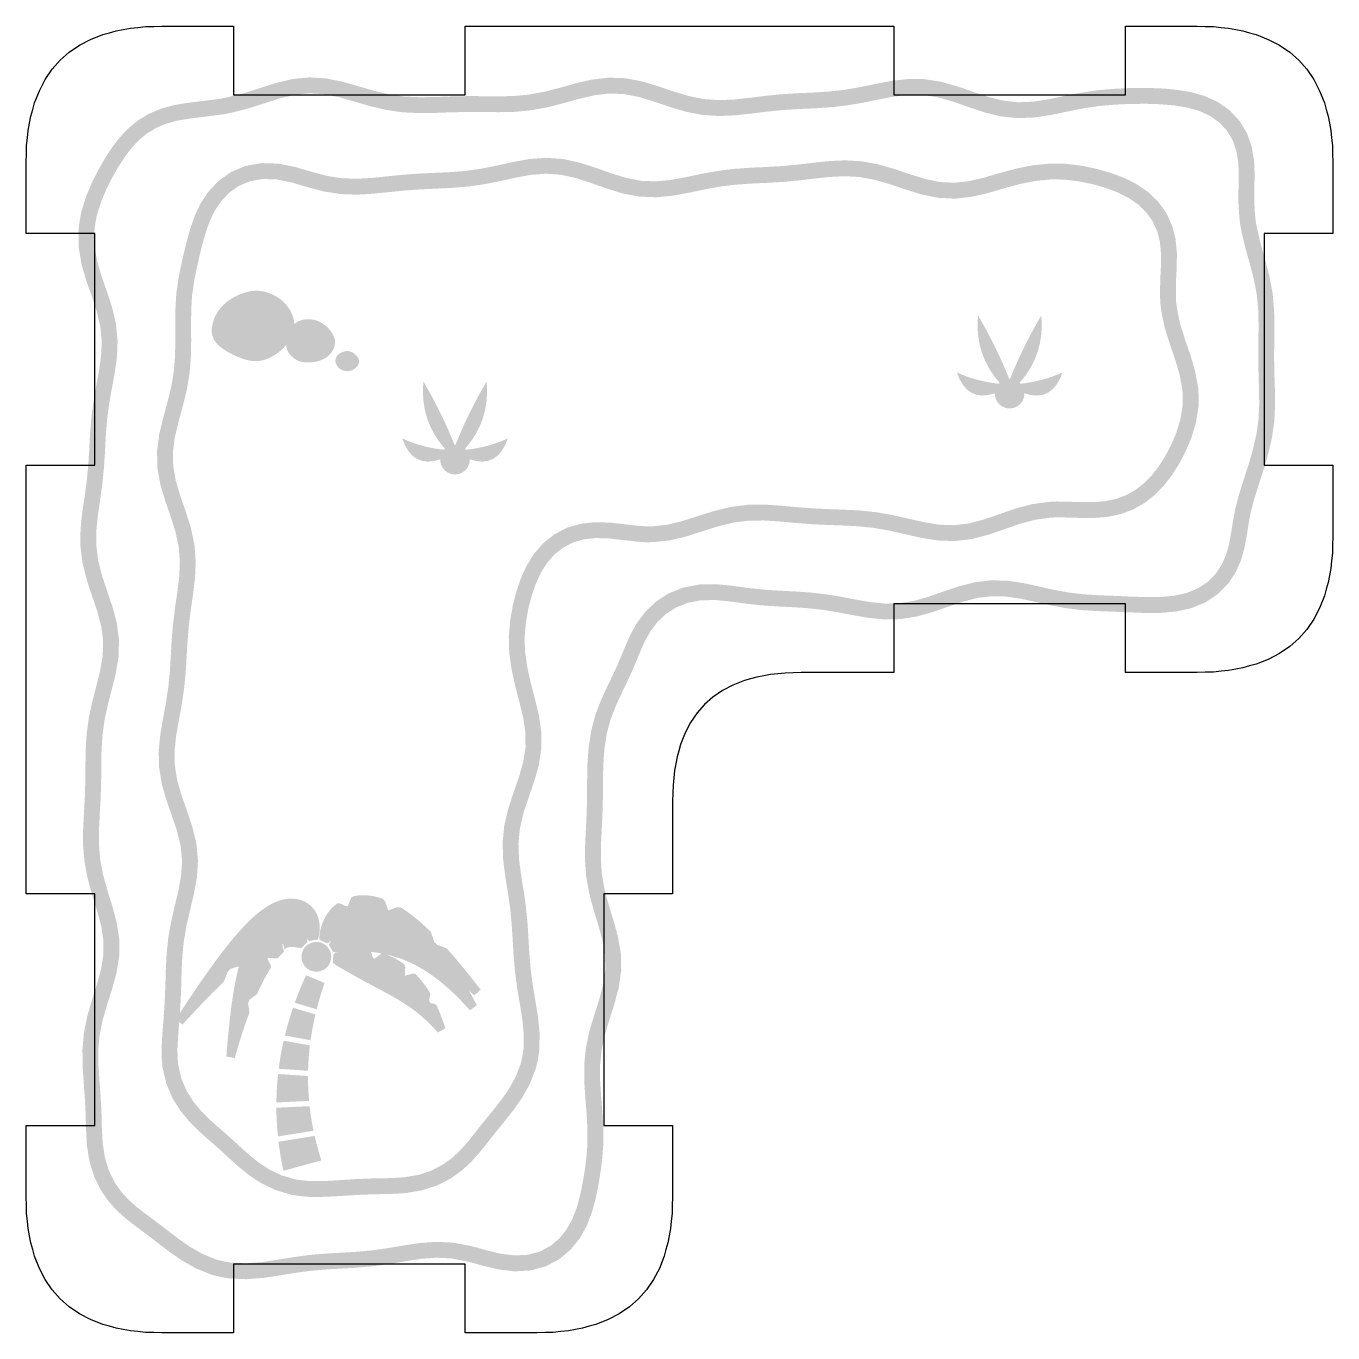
# Model space of a CAD drawing. Header units: millimetres. Extents: x 6 to 591, y 62 to 394.
# Drawn here: x 478.33 to 527.81, y 344.66 to 394.14 of the extents above; entities that cross this region are included whole.
import ezdxf

# ---------------------------------------------------------------- set-up
doc = ezdxf.new("R2010")
doc.units = ezdxf.units.MM
doc.layers.add('CUT', color=1, linetype='Continuous')
doc.layers.add('RASTER', color=7, linetype='Continuous')

msp = doc.modelspace()

# ---------------------------------------------------------------- hatches: boundary and pattern name
at = {"layer": 'RASTER'}
h = msp.add_hatch(color=7, dxfattribs=at)
h.paths.add_polyline_path([(480.315, 386.422), (480.359, 386.762), (480.421, 387.107), (480.611, 387.712), (480.844, 388.256), (481.091, 388.74), (481.344, 389.176), (481.607, 389.575), (481.891, 389.942), (482.209, 390.276), (482.569, 390.57), (482.974, 390.816), (483.419, 391.006), (483.896, 391.139), (484.394, 391.226), (484.907, 391.29), (485.449, 391.358), (485.725, 391.397), (486.005, 391.455), (486.583, 391.599), (487.171, 391.787), (487.778, 391.981), (488.405, 392.133), (489.046, 392.198), (489.687, 392.159), (490.315, 392.032), (490.924, 391.859), (491.514, 391.687), (492.089, 391.552), (492.659, 391.472), (493.232, 391.445), (493.816, 391.454), (494.412, 391.475), (495.014, 391.488), (495.615, 391.486), (496.208, 391.48), (496.789, 391.492), (497.362, 391.545), (497.935, 391.65), (498.518, 391.798), (499.117, 391.966), (499.736, 392.111), (500.372, 392.188), (501.015, 392.166), (501.649, 392.046), (502.266, 391.86), (502.862, 391.658), (503.44, 391.486), (504.004, 391.375), (504.565, 391.335), (505.134, 391.359), (505.719, 391.423), (506.316, 391.497), (506.922, 391.558), (507.526, 391.597), (508.123, 391.624), (508.71, 391.661), (509.291, 391.724), (509.874, 391.822), (510.467, 391.944), (511.076, 392.062), (511.702, 392.136), (512.339, 392.131), (512.976, 392.031), (513.598, 391.855), (514.201, 391.645), (514.784, 391.45), (515.349, 391.313), (515.903, 391.255), (516.461, 391.279), (517.033, 391.367), (517.623, 391.49), (518.228, 391.611), (518.84, 391.704), (519.451, 391.76), (520.061, 391.791), (520.371, 391.794), (520.686, 391.8), (521.281, 391.781), (521.853, 391.734), (522.409, 391.646), (522.946, 391.496), (523.451, 391.266), (523.902, 390.949), (524.276, 390.548), (524.557, 390.08), (524.736, 389.569), (524.825, 389.042), (524.846, 388.52), (524.834, 388.011), (524.829, 387.513), (524.86, 386.993), (524.89, 386.733), (524.942, 386.458), (525.079, 385.875), (525.247, 385.278), (525.407, 384.665), (525.522, 384.042), (525.582, 383.417), (525.595, 382.801), (525.587, 382.197), (525.582, 381.601), (525.592, 381.007), (525.611, 380.407), (525.619, 379.795), (525.588, 379.171), (525.499, 378.544), (525.353, 377.924), (525.175, 377.313), (525.076, 377.014), (524.987, 376.732), (524.823, 376.21), (524.702, 375.746), (524.618, 375.306), (524.548, 374.862), (524.464, 374.403), (524.334, 373.93), (524.13, 373.461), (523.836, 373.018), (523.451, 372.631), (522.984, 372.322), (522.454, 372.104), (521.885, 371.976), (521.292, 371.922), (520.685, 371.918), (520.366, 371.933), (520.06, 371.943), (519.48, 371.968), (518.9, 371.99), (518.311, 372.028), (517.716, 372.1), (517.125, 372.209), (516.543, 372.339), (515.977, 372.461), (515.428, 372.542), (514.892, 372.555), (514.356, 372.489), (513.808, 372.349), (513.243, 372.158), (512.659, 371.955), (512.057, 371.786), (511.442, 371.687), (510.827, 371.674), (510.221, 371.735), (509.631, 371.837), (509.056, 371.947), (508.49, 372.038), (507.927, 372.1), (507.359, 372.138), (506.782, 372.167), (506.197, 372.207), (505.61, 372.269), (505.03, 372.348), (504.727, 372.381), (504.427, 372.409), (503.875, 372.398), (503.371, 372.301), (502.923, 372.119), (502.536, 371.864), (502.216, 371.553), (501.96, 371.208), (501.757, 370.845), (501.59, 370.475), (501.436, 370.1), (501.273, 369.715), (501.089, 369.314), (500.882, 368.886), (500.666, 368.42), (500.466, 367.903), (500.387, 367.625), (500.316, 367.341), (500.227, 366.766), (500.184, 366.186), (500.173, 365.597), (500.17, 364.996), (500.157, 364.39), (500.129, 363.785), (500.099, 363.19), (500.091, 362.608), (500.13, 362.036), (500.229, 361.464), (500.383, 360.883), (500.567, 360.284), (500.738, 359.666), (500.849, 359.029), (500.862, 358.382), (500.771, 357.74), (500.606, 357.116), (500.412, 356.512), (500.238, 355.926), (500.117, 355.354), (500.062, 354.786), (500.063, 354.21), (500.102, 353.622), (500.149, 353.021), (500.185, 352.411), (500.186, 352.103), (500.185, 351.795), (500.139, 351.218), (500.069, 350.684), (499.984, 350.179), (499.88, 349.689), (499.745, 349.202), (499.558, 348.72), (499.3, 348.253), (498.957, 347.822), (498.524, 347.455), (498.01, 347.182), (497.434, 347.026), (496.824, 346.992), (496.205, 347.067), (495.592, 347.212), (495.287, 347.301), (495.002, 347.372), (494.433, 347.481), (493.873, 347.509), (493.303, 347.467), (492.717, 347.379), (492.115, 347.277), (491.504, 347.191), (490.892, 347.134), (490.287, 347.098), (489.691, 347.064), (489.102, 347.012), (488.514, 346.933), (487.916, 346.835), (487.303, 346.743), (486.674, 346.694), (486.032, 346.722), (485.694, 346.782), (485.35, 346.865), (484.752, 347.108), (484.23, 347.405), (483.786, 347.711), (483.408, 347.998), (483.075, 348.256), (482.763, 348.491), (482.45, 348.723), (482.124, 348.977), (481.788, 349.275), (481.457, 349.637), (481.156, 350.071), (480.908, 350.577), (480.733, 351.142), (480.635, 351.749), (480.616, 352.075), (480.6, 352.387), (480.584, 352.985), (480.553, 353.574), (480.509, 354.169), (480.47, 354.775), (480.465, 355.394), (480.52, 356.022), (480.645, 356.647), (480.822, 357.259), (481.012, 357.854), (481.169, 358.428), (481.257, 358.985), (481.257, 359.534), (481.169, 360.092), (481.014, 360.667), (480.829, 361.263), (480.659, 361.876), (480.541, 362.5), (480.488, 363.125), (480.491, 363.742), (480.522, 364.346), (480.554, 364.939), (480.572, 365.529), (480.577, 366.123), (480.586, 366.727), (480.623, 367.342), (480.707, 367.96), (480.839, 368.575), (480.996, 369.176), (481.14, 369.759), (481.233, 370.323), (481.247, 370.875), (481.173, 371.429), (481.021, 371.997), (480.821, 372.585), (480.62, 373.194), (480.465, 373.819), (480.387, 374.453), (480.391, 375.083), (480.455, 375.7), (480.543, 376.302), (480.623, 376.891), (480.682, 377.477), (480.719, 378.066), (480.75, 378.665), (480.797, 379.273), (480.875, 379.883), (480.98, 380.488), (481.09, 381.08), (481.171, 381.655), (481.194, 382.216), (481.139, 382.772), (481.006, 383.336), (480.815, 383.918), (480.604, 384.519), (480.425, 385.141), (480.322, 385.778)])
h.paths.add_polyline_path([(480.916, 386.387), (480.921, 385.829), (481.012, 385.273), (481.176, 384.702), (481.383, 384.11), (481.584, 383.499), (481.732, 382.87), (481.795, 382.233), (481.77, 381.601), (481.682, 380.983), (481.57, 380.382), (481.468, 379.794), (481.394, 379.212), (481.349, 378.626), (481.318, 378.032), (481.28, 377.428), (481.219, 376.821), (481.137, 376.218), (481.051, 375.626), (480.991, 375.05), (480.987, 374.487), (481.056, 373.928), (481.197, 373.361), (481.39, 372.776), (481.596, 372.171), (481.763, 371.546), (481.848, 370.907), (481.831, 370.267), (481.728, 369.638), (481.577, 369.028), (481.423, 368.436), (481.299, 367.857), (481.221, 367.283), (481.186, 366.704), (481.177, 366.116), (481.172, 365.517), (481.153, 364.914), (481.121, 364.314), (481.091, 363.725), (481.089, 363.149), (481.136, 362.581), (481.244, 362.012), (481.405, 361.432), (481.59, 360.834), (481.757, 360.217), (481.857, 359.581), (481.857, 358.938), (481.756, 358.302), (481.587, 357.683), (481.396, 357.085), (481.228, 356.504), (481.115, 355.936), (481.065, 355.371), (481.07, 354.797), (481.108, 354.21), (481.152, 353.612), (481.184, 353.008), (481.199, 352.41), (481.215, 352.109), (481.232, 351.815), (481.319, 351.279), (481.468, 350.799), (481.674, 350.376), (481.927, 350.012), (482.21, 349.703), (482.508, 349.438), (482.813, 349.201), (483.122, 348.972), (483.439, 348.733), (483.773, 348.475), (484.138, 348.197), (484.549, 347.913), (485.014, 347.649), (485.535, 347.438), (485.817, 347.369), (486.098, 347.319), (486.664, 347.295), (487.235, 347.339), (487.823, 347.427), (488.425, 347.526), (489.036, 347.609), (489.647, 347.663), (490.252, 347.697), (490.846, 347.732), (491.434, 347.787), (492.023, 347.87), (492.622, 347.972), (493.236, 348.064), (493.866, 348.11), (494.505, 348.078), (495.131, 347.959), (495.445, 347.88), (495.745, 347.792), (496.31, 347.658), (496.843, 347.594), (497.338, 347.621), (497.788, 347.744), (498.186, 347.955), (498.524, 348.241), (498.799, 348.587), (499.013, 348.975), (499.174, 349.392), (499.297, 349.831), (499.394, 350.291), (499.476, 350.773), (499.543, 351.281), (499.585, 351.82), (499.586, 352.103), (499.585, 352.393), (499.551, 352.979), (499.503, 353.578), (499.464, 354.19), (499.461, 354.814), (499.524, 355.446), (499.656, 356.074), (499.839, 356.688), (500.03, 357.284), (500.182, 357.86), (500.261, 358.418), (500.25, 358.971), (500.152, 359.534), (499.991, 360.116), (499.806, 360.717), (499.642, 361.336), (499.534, 361.964), (499.491, 362.592), (499.499, 363.21), (499.53, 363.815), (499.558, 364.41), (499.57, 365.004), (499.573, 365.603), (499.584, 366.214), (499.63, 366.834), (499.727, 367.46), (499.807, 367.779), (499.896, 368.094), (500.113, 368.655), (500.339, 369.143), (500.546, 369.57), (500.724, 369.957), (500.882, 370.33), (501.038, 370.713), (501.221, 371.116), (501.455, 371.535), (501.763, 371.95), (502.159, 372.333), (502.642, 372.653), (503.2, 372.879), (503.812, 372.997), (504.449, 373.01), (504.787, 372.978), (505.103, 372.944), (505.682, 372.864), (506.249, 372.805), (506.818, 372.766), (507.395, 372.737), (507.98, 372.698), (508.571, 372.632), (509.16, 372.538), (509.738, 372.427), (510.302, 372.33), (510.85, 372.275), (511.388, 372.286), (511.928, 372.373), (512.479, 372.528), (513.049, 372.726), (513.638, 372.925), (514.244, 373.08), (514.862, 373.156), (515.479, 373.141), (516.084, 373.052), (516.672, 372.925), (517.245, 372.797), (517.807, 372.693), (518.366, 372.626), (518.931, 372.589), (519.505, 372.568), (520.082, 372.542), (520.39, 372.532), (520.697, 372.518), (521.263, 372.522), (521.792, 372.57), (522.273, 372.678), (522.701, 372.855), (523.068, 373.097), (523.369, 373.399), (523.6, 373.748), (523.766, 374.131), (523.879, 374.537), (523.957, 374.963), (524.027, 375.409), (524.117, 375.879), (524.246, 376.376), (524.415, 376.912), (524.505, 377.198), (524.602, 377.491), (524.773, 378.076), (524.909, 378.656), (524.99, 379.229), (525.019, 379.805), (525.011, 380.393), (524.992, 380.993), (524.982, 381.599), (524.987, 382.203), (524.995, 382.799), (524.982, 383.383), (524.928, 383.958), (524.82, 384.535), (524.668, 385.122), (524.498, 385.725), (524.355, 386.333), (524.297, 386.643), (524.263, 386.941), (524.229, 387.498), (524.235, 388.021), (524.245, 388.514), (524.227, 388.981), (524.153, 389.419), (524.011, 389.823), (523.794, 390.185), (523.506, 390.494), (523.151, 390.743), (522.74, 390.93), (522.281, 391.059), (521.782, 391.138), (521.247, 391.182), (520.682, 391.2), (520.38, 391.194), (520.08, 391.191), (519.494, 391.161), (518.912, 391.108), (518.332, 391.02), (517.743, 390.902), (517.14, 390.776), (516.52, 390.68), (515.885, 390.654), (515.246, 390.72), (514.618, 390.873), (514.007, 391.077), (513.418, 391.283), (512.847, 391.444), (512.29, 391.531), (511.735, 391.536), (511.168, 391.468), (510.584, 391.355), (509.984, 391.232), (509.374, 391.13), (508.761, 391.063), (508.156, 391.025), (507.559, 390.998), (506.971, 390.96), (506.383, 390.901), (505.788, 390.827), (505.179, 390.76), (504.556, 390.734), (503.924, 390.779), (503.295, 390.902), (502.68, 391.086), (502.083, 391.289), (501.507, 391.462), (500.948, 391.568), (500.398, 391.586), (499.841, 391.519), (499.267, 391.385), (498.673, 391.219), (498.063, 391.063), (497.443, 390.95), (496.823, 390.893), (496.211, 390.88), (495.611, 390.886), (495.019, 390.888), (494.429, 390.875), (493.831, 390.854), (493.222, 390.845), (492.603, 390.874), (491.979, 390.962), (491.361, 391.107), (490.758, 391.283), (490.174, 391.448), (489.609, 391.562), (489.058, 391.596), (488.506, 391.54), (487.94, 391.403), (487.354, 391.216), (486.748, 391.022), (486.138, 390.869), (485.827, 390.806), (485.529, 390.764), (484.982, 390.694), (484.482, 390.633), (484.029, 390.553), (483.618, 390.438), (483.249, 390.281), (482.917, 390.08), (482.618, 389.835), (482.347, 389.55), (482.095, 389.225), (481.854, 388.86), (481.618, 388.453), (481.387, 388.002), (481.175, 387.504), (481.005, 386.963), (480.952, 386.671), (480.916, 386.387)])
h = msp.add_hatch(color=7, dxfattribs=at)
h.paths.add_polyline_path([(483.982, 383.407), (484, 383.715), (484.02, 384.019), (484.102, 384.587), (484.204, 385.103), (484.313, 385.582), (484.427, 386.041), (484.555, 386.496), (484.717, 386.956), (484.935, 387.419), (485.229, 387.867), (485.613, 388.276), (486.087, 388.613), (486.64, 388.846), (487.25, 388.953), (487.888, 388.931), (488.525, 388.804), (488.85, 388.708), (489.151, 388.621), (489.727, 388.466), (490.29, 388.378), (490.853, 388.358), (491.428, 388.391), (492.017, 388.452), (492.618, 388.513), (493.222, 388.557), (493.821, 388.584), (494.412, 388.611), (494.993, 388.659), (495.572, 388.742), (496.156, 388.859), (496.755, 388.991), (497.371, 389.103), (498.004, 389.152), (498.643, 389.11), (499.275, 388.974), (499.889, 388.776), (500.483, 388.565), (501.056, 388.388), (501.614, 388.282), (502.168, 388.259), (502.73, 388.313), (503.309, 388.419), (503.905, 388.545), (504.513, 388.656), (505.125, 388.732), (505.732, 388.776), (506.33, 388.804), (506.919, 388.838), (507.506, 388.891), (508.099, 388.96), (508.705, 389.026), (509.325, 389.057), (509.955, 389.022), (510.584, 388.908), (511.201, 388.731), (511.8, 388.528), (512.378, 388.349), (512.937, 388.235), (513.486, 388.208), (514.039, 388.27), (514.61, 388.404), (515.2, 388.576), (515.809, 388.742), (516.428, 388.866), (517.055, 388.932), (517.383, 388.934), (517.717, 388.924), (518.324, 388.848), (518.89, 388.728), (519.42, 388.575), (519.918, 388.385), (520.385, 388.148), (520.814, 387.852), (521.191, 387.492), (521.497, 387.067), (521.718, 386.589), (521.85, 386.077), (521.902, 385.549), (521.896, 385.022), (521.87, 384.502), (521.863, 383.97), (521.872, 383.711), (521.905, 383.444), (522.022, 382.875), (522.203, 382.293), (522.41, 381.691), (522.592, 381.069), (522.709, 380.431), (522.726, 380.091), (522.721, 379.739), (522.62, 379.112), (522.444, 378.536), (522.225, 378.018), (521.977, 377.55), (521.704, 377.124), (521.402, 376.735), (521.061, 376.386), (520.674, 376.082), (520.24, 375.836), (519.762, 375.658), (519.252, 375.553), (518.723, 375.514), (518.186, 375.52), (517.635, 375.536), (517.364, 375.541), (517.094, 375.526), (516.529, 375.448), (515.957, 375.294), (515.367, 375.089), (514.756, 374.879), (514.125, 374.716), (513.481, 374.641), (512.84, 374.665), (512.212, 374.766), (511.603, 374.905), (511.01, 375.038), (510.428, 375.14), (509.846, 375.201), (509.256, 375.232), (508.657, 375.252), (508.05, 375.282), (507.444, 375.33), (506.846, 375.385), (506.262, 375.422), (505.69, 375.414), (505.123, 375.343), (504.549, 375.206), (503.96, 375.02), (503.351, 374.824), (502.721, 374.67), (502.093, 374.602), (501.772, 374.598), (501.472, 374.622), (500.913, 374.682), (500.391, 374.74), (499.903, 374.756), (499.449, 374.708), (499.033, 374.586), (498.659, 374.392), (498.331, 374.129), (498.051, 373.808), (497.818, 373.435), (497.627, 373.02), (497.471, 372.567), (497.346, 372.08), (497.254, 371.56), (497.207, 371.009), (497.212, 370.718), (497.226, 370.43), (497.309, 369.854), (497.438, 369.271), (497.595, 368.673), (497.743, 368.057), (497.837, 367.422), (497.839, 366.777), (497.737, 366.135), (497.557, 365.509), (497.347, 364.904), (497.156, 364.32), (497.026, 363.752), (496.972, 363.191), (496.992, 362.624), (497.066, 362.043), (497.162, 361.445), (497.249, 360.836), (497.311, 360.225), (497.35, 359.618), (497.385, 359.021), (497.435, 358.432), (497.512, 357.844), (497.611, 357.249), (497.711, 356.639), (497.773, 356.013), (497.763, 355.371), (497.711, 355.031), (497.635, 354.684), (497.401, 354.08), (497.102, 353.551), (496.787, 353.103), (496.488, 352.724), (496.217, 352.393), (495.972, 352.088), (495.734, 351.784), (495.479, 351.467), (495.183, 351.137), (494.826, 350.807), (494.397, 350.501), (493.896, 350.246), (493.331, 350.062), (492.722, 349.958), (492.394, 349.937), (492.081, 349.921), (491.478, 349.91), (490.885, 349.886), (490.287, 349.849), (489.679, 349.814), (489.054, 349.81), (488.723, 349.84), (488.381, 349.889), (487.77, 350.071), (487.226, 350.335), (486.762, 350.642), (486.373, 350.956), (486.043, 351.253), (485.751, 351.523), (485.47, 351.775), (485.178, 352.029), (484.862, 352.312), (484.525, 352.646), (484.187, 353.052), (483.879, 353.538), (483.638, 354.103), (483.495, 354.726), (483.468, 355.072), (483.459, 355.4), (483.492, 356.016), (483.54, 356.614), (483.58, 357.203), (483.603, 357.793), (483.619, 358.39), (483.649, 358.997), (483.712, 359.612), (483.82, 360.226), (483.96, 360.83), (484.101, 361.419), (484.203, 361.989), (484.236, 362.543), (484.183, 363.095), (484.047, 363.657), (483.852, 364.239), (483.641, 364.841), (483.464, 365.463), (483.363, 366.097), (483.352, 366.732), (483.418, 367.356), (483.523, 367.963), (483.632, 368.555), (483.718, 369.139), (483.774, 369.721), (483.81, 370.311), (483.844, 370.911), (483.896, 371.516), (483.971, 372.121), (484.058, 372.716), (484.129, 373.297), (484.152, 373.862), (484.108, 374.421), (483.989, 374.984), (483.808, 375.561), (483.601, 376.159), (483.416, 376.777), (483.302, 377.413), (483.289, 378.055), (483.372, 378.689), (483.519, 379.304), (483.684, 379.901), (483.826, 380.482), (483.922, 381.054), (483.969, 381.628), (483.981, 382.211), (483.978, 382.805)])
h.paths.add_polyline_path([(484.582, 383.388), (484.578, 382.804), (484.581, 382.206), (484.569, 381.597), (484.518, 380.98), (484.414, 380.361), (484.265, 379.75), (484.101, 379.155), (483.963, 378.579), (483.889, 378.022), (483.901, 377.472), (484, 376.916), (484.172, 376.343), (484.378, 375.749), (484.57, 375.136), (484.703, 374.507), (484.753, 373.874), (484.727, 373.248), (484.653, 372.637), (484.566, 372.041), (484.493, 371.454), (484.443, 370.868), (484.409, 370.276), (484.373, 369.674), (484.314, 369.066), (484.224, 368.457), (484.114, 367.858), (484.012, 367.273), (483.953, 366.706), (483.962, 366.15), (484.051, 365.593), (484.213, 365.023), (484.42, 364.433), (484.625, 363.823), (484.776, 363.194), (484.838, 362.554), (484.8, 361.918), (484.688, 361.296), (484.544, 360.693), (484.409, 360.106), (484.307, 359.529), (484.247, 358.952), (484.219, 358.368), (484.203, 357.773), (484.179, 357.171), (484.138, 356.569), (484.091, 355.976), (484.059, 355.393), (484.067, 355.103), (484.089, 354.817), (484.211, 354.29), (484.412, 353.818), (484.673, 353.406), (484.968, 353.052), (485.273, 352.749), (485.575, 352.479), (485.868, 352.224), (486.155, 351.966), (486.447, 351.696), (486.762, 351.413), (487.116, 351.127), (487.524, 350.858), (487.989, 350.632), (488.51, 350.476), (488.792, 350.436), (489.079, 350.41), (489.66, 350.414), (490.251, 350.448), (490.854, 350.486), (491.46, 350.51), (492.061, 350.521), (492.361, 350.536), (492.653, 350.554), (493.187, 350.646), (493.665, 350.802), (494.085, 351.016), (494.447, 351.274), (494.755, 351.559), (495.022, 351.856), (495.264, 352.157), (495.502, 352.461), (495.751, 352.771), (496.02, 353.1), (496.306, 353.462), (496.595, 353.872), (496.857, 354.337), (497.059, 354.858), (497.121, 355.14), (497.164, 355.421), (497.173, 355.987), (497.115, 356.561), (497.019, 357.151), (496.918, 357.756), (496.838, 358.368), (496.786, 358.979), (496.752, 359.582), (496.713, 360.175), (496.654, 360.764), (496.569, 361.355), (496.472, 361.957), (496.394, 362.576), (496.371, 363.209), (496.432, 363.848), (496.578, 364.48), (496.778, 365.096), (496.985, 365.691), (497.15, 366.265), (497.239, 366.823), (497.238, 367.378), (497.154, 367.943), (497.013, 368.527), (496.855, 369.129), (496.718, 369.746), (496.628, 370.373), (496.612, 370.698), (496.607, 371.03), (496.659, 371.638), (496.76, 372.207), (496.896, 372.74), (497.069, 373.244), (497.289, 373.721), (497.567, 374.166), (497.914, 374.564), (498.33, 374.897), (498.809, 375.146), (499.333, 375.299), (499.881, 375.357), (500.434, 375.339), (500.979, 375.279), (501.528, 375.219), (501.792, 375.198), (502.057, 375.202), (502.617, 375.262), (503.188, 375.402), (503.778, 375.592), (504.389, 375.784), (505.015, 375.934), (505.648, 376.014), (506.277, 376.022), (506.893, 375.983), (507.495, 375.928), (508.088, 375.881), (508.682, 375.852), (509.282, 375.831), (509.893, 375.8), (510.511, 375.734), (511.128, 375.627), (511.735, 375.49), (512.327, 375.356), (512.899, 375.263), (513.457, 375.242), (514.014, 375.307), (514.583, 375.455), (515.171, 375.657), (515.781, 375.868), (516.41, 376.037), (517.036, 376.123), (517.352, 376.141), (517.649, 376.136), (518.198, 376.12), (518.704, 376.115), (519.169, 376.149), (519.596, 376.236), (519.986, 376.382), (520.339, 376.582), (520.659, 376.833), (520.949, 377.13), (521.214, 377.471), (521.458, 377.852), (521.682, 378.276), (521.88, 378.741), (522.034, 379.248), (522.121, 379.791), (522.125, 380.08), (522.111, 380.362), (522.007, 380.931), (521.838, 381.509), (521.632, 382.107), (521.44, 382.725), (521.313, 383.346), (521.273, 383.663), (521.263, 383.964), (521.271, 384.521), (521.297, 385.04), (521.301, 385.523), (521.258, 385.972), (521.151, 386.387), (520.976, 386.762), (520.736, 387.096), (520.434, 387.386), (520.078, 387.631), (519.675, 387.835), (519.229, 388.005), (518.745, 388.146), (518.224, 388.256), (517.671, 388.325), (517.377, 388.334), (517.088, 388.332), (516.519, 388.272), (515.947, 388.158), (515.364, 387.998), (514.763, 387.823), (514.142, 387.677), (513.504, 387.606), (512.861, 387.638), (512.229, 387.768), (511.615, 387.957), (511.022, 388.158), (510.448, 388.323), (509.885, 388.425), (509.324, 388.456), (508.753, 388.427), (508.167, 388.364), (507.568, 388.294), (506.964, 388.239), (506.362, 388.204), (505.768, 388.177), (505.184, 388.135), (504.604, 388.062), (504.021, 387.956), (503.425, 387.831), (502.813, 387.718), (502.184, 387.658), (501.545, 387.685), (500.912, 387.805), (500.294, 387.995), (499.696, 388.208), (499.119, 388.394), (498.56, 388.514), (498.007, 388.551), (497.448, 388.507), (496.873, 388.403), (496.28, 388.272), (495.673, 388.151), (495.06, 388.063), (494.45, 388.013), (493.849, 387.985), (493.257, 387.958), (492.67, 387.915), (492.079, 387.855), (491.476, 387.793), (490.86, 387.757), (490.232, 387.78), (489.603, 387.879), (488.989, 388.043), (488.681, 388.132), (488.382, 388.221), (487.818, 388.333), (487.292, 388.351), (486.811, 388.267), (486.38, 388.086), (486.009, 387.822), (485.703, 387.495), (485.46, 387.125), (485.273, 386.728), (485.128, 386.315), (485.007, 385.887), (484.897, 385.444), (484.791, 384.978), (484.693, 384.486), (484.617, 383.956), (484.598, 383.677), (484.582, 383.388)])
for points in [[(488.39, 383.252), (488.436, 383.134), (488.467, 383.018), (488.483, 382.902), (488.486, 382.786), (488.475, 382.672), (488.449, 382.558), (488.409, 382.445), (488.355, 382.333), (488.291, 382.225), (488.219, 382.121), (488.14, 382.024), (488.054, 381.932), (487.96, 381.846), (487.859, 381.765), (487.752, 381.691), (487.637, 381.621), (487.517, 381.562), (487.396, 381.515), (487.274, 381.481), (487.15, 381.461), (487.025, 381.454), (486.899, 381.46), (486.77, 381.479), (486.641, 381.511), (486.512, 381.552), (486.387, 381.599), (486.265, 381.65), (486.146, 381.705), (486.031, 381.766), (485.919, 381.832), (485.811, 381.902), (485.706, 381.977), (485.61, 382.057), (485.53, 382.143), (485.465, 382.233), (485.415, 382.327), (485.38, 382.427), (485.361, 382.532), (485.357, 382.642), (485.369, 382.756), (485.392, 382.871), (485.423, 382.982), (485.462, 383.089), (485.51, 383.192), (485.565, 383.29), (485.629, 383.385), (485.7, 383.475), (485.78, 383.561), (485.867, 383.643), (485.96, 383.719), (486.059, 383.789), (486.163, 383.854), (486.274, 383.913), (486.39, 383.967), (486.512, 384.015), (486.64, 384.057), (486.771, 384.091), (486.902, 384.112), (487.031, 384.12), (487.161, 384.115), (487.29, 384.098), (487.418, 384.068), (487.546, 384.025), (487.673, 383.97), (487.796, 383.905), (487.909, 383.833), (488.012, 383.754), (488.107, 383.667), (488.192, 383.574), (488.267, 383.474), (488.334, 383.366), (488.39, 383.252)], [(489.955, 382.448), (489.987, 382.381), (490.009, 382.313), (490.024, 382.246), (490.029, 382.178), (490.026, 382.11), (490.015, 382.042), (489.994, 381.973), (489.966, 381.904), (489.93, 381.838), (489.89, 381.776), (489.844, 381.72), (489.793, 381.668), (489.738, 381.621), (489.677, 381.579), (489.611, 381.541), (489.54, 381.509), (489.467, 381.481), (489.392, 381.457), (489.316, 381.438), (489.239, 381.423), (489.161, 381.412), (489.082, 381.405), (489.001, 381.403), (488.92, 381.405), (488.84, 381.412), (488.763, 381.426), (488.689, 381.447), (488.619, 381.474), (488.552, 381.508), (488.488, 381.549), (488.428, 381.596), (488.37, 381.65), (488.319, 381.707), (488.275, 381.767), (488.24, 381.829), (488.213, 381.893), (488.195, 381.959), (488.184, 382.026), (488.182, 382.096), (488.188, 382.167), (488.2, 382.239), (488.215, 382.311), (488.235, 382.382), (488.258, 382.452), (488.285, 382.522), (488.316, 382.592), (488.351, 382.661), (488.39, 382.729), (488.433, 382.793), (488.483, 382.85), (488.539, 382.9), (488.601, 382.942), (488.669, 382.976), (488.743, 383.003), (488.823, 383.023), (488.909, 383.035), (488.997, 383.04), (489.083, 383.039), (489.165, 383.03), (489.246, 383.016), (489.323, 382.995), (489.398, 382.967), (489.47, 382.933), (489.54, 382.892), (489.606, 382.846), (489.668, 382.798), (489.726, 382.747), (489.78, 382.693), (489.83, 382.636), (489.876, 382.576), (489.917, 382.513), (489.955, 382.448)], [(515.009, 380.235), (514.758, 380.169), (514.527, 380.15), (514.316, 380.179), (514.126, 380.254), (513.956, 380.377), (513.806, 380.547), (513.676, 380.765), (513.567, 381.029), (513.75, 380.949), (513.938, 380.876), (514.131, 380.811), (514.327, 380.753), (514.528, 380.703), (514.733, 380.66), (514.943, 380.625), (515.156, 380.598), (515.162, 380.604), (515.167, 380.61), (515.173, 380.616), (515.179, 380.622), (515.185, 380.627), (515.191, 380.633), (514.969, 380.908), (514.781, 381.196), (514.627, 381.496), (514.508, 381.809), (514.422, 382.135), (514.371, 382.473), (514.354, 382.824), (514.371, 383.187), (514.538, 382.898), (514.699, 382.606), (514.856, 382.31), (515.006, 382.011), (515.152, 381.708), (515.291, 381.402), (515.426, 381.093), (515.554, 380.78), (515.559, 380.78), (515.564, 380.78), (515.569, 380.78), (515.574, 380.78), (515.579, 380.78), (515.584, 380.78), (515.713, 381.093), (515.847, 381.402), (515.987, 381.708), (516.132, 382.011), (516.283, 382.31), (516.439, 382.606), (516.601, 382.898), (516.768, 383.187), (516.785, 382.824), (516.768, 382.473), (516.716, 382.135), (516.631, 381.809), (516.511, 381.496), (516.357, 381.196), (516.169, 380.908), (515.947, 380.633), (515.953, 380.627), (515.959, 380.622), (515.965, 380.616), (515.971, 380.61), (515.977, 380.604), (515.982, 380.598), (516.196, 380.625), (516.405, 380.66), (516.61, 380.703), (516.811, 380.753), (517.008, 380.811), (517.2, 380.876), (517.388, 380.949), (517.572, 381.029), (517.463, 380.765), (517.333, 380.547), (517.183, 380.377), (517.013, 380.254), (516.822, 380.179), (516.611, 380.15), (516.38, 380.169), (516.129, 380.235), (516.113, 380.088), (516.06, 379.95), (515.972, 379.831), (515.856, 379.739), (515.72, 379.681), (515.573, 379.66), (515.574, 379.66), (515.574, 379.66), (515.574, 379.66), (515.574, 379.66), (515.573, 379.66), (515.572, 379.66), (515.571, 379.66), (515.569, 379.66), (515.568, 379.66), (515.566, 379.66), (515.565, 379.66), (515.565, 379.66), (515.564, 379.66), (515.564, 379.66), (515.565, 379.66), (515.565, 379.66), (515.419, 379.681), (515.283, 379.739), (515.167, 379.831), (515.079, 379.95), (515.025, 380.088)], [(490.894, 381.587), (490.911, 381.555), (490.924, 381.523), (490.932, 381.491), (490.935, 381.458), (490.935, 381.425), (490.929, 381.392), (490.92, 381.358), (490.905, 381.324), (490.888, 381.291), (490.867, 381.261), (490.845, 381.232), (490.82, 381.205), (490.792, 381.181), (490.762, 381.158), (490.73, 381.138), (490.695, 381.12), (490.659, 381.104), (490.623, 381.092), (490.586, 381.082), (490.549, 381.076), (490.512, 381.074), (490.474, 381.074), (490.436, 381.078), (490.398, 381.085), (490.36, 381.094), (490.324, 381.106), (490.29, 381.12), (490.258, 381.136), (490.228, 381.154), (490.199, 381.175), (490.172, 381.198), (490.147, 381.223), (490.125, 381.249), (490.105, 381.277), (490.088, 381.305), (490.073, 381.335), (490.062, 381.365), (490.053, 381.396), (490.047, 381.429), (490.044, 381.462), (490.044, 381.495), (490.048, 381.527), (490.055, 381.558), (490.066, 381.588), (490.08, 381.616), (490.098, 381.643), (490.119, 381.669), (490.144, 381.694), (490.172, 381.717), (490.2, 381.738), (490.23, 381.757), (490.262, 381.775), (490.294, 381.79), (490.328, 381.803), (490.364, 381.815), (490.4, 381.824), (490.437, 381.831), (490.474, 381.834), (490.51, 381.834), (490.545, 381.831), (490.581, 381.825), (490.615, 381.815), (490.649, 381.802), (490.683, 381.786), (490.715, 381.767), (490.746, 381.747), (490.775, 381.725), (490.802, 381.701), (490.828, 381.675), (490.852, 381.648), (490.874, 381.618), (490.894, 381.587)], [(494.009, 377.735), (493.758, 377.669), (493.527, 377.65), (493.316, 377.679), (493.126, 377.754), (492.956, 377.877), (492.806, 378.047), (492.676, 378.265), (492.567, 378.529), (492.75, 378.449), (492.938, 378.376), (493.131, 378.311), (493.327, 378.253), (493.528, 378.203), (493.733, 378.16), (493.943, 378.125), (494.156, 378.098), (494.162, 378.104), (494.167, 378.11), (494.173, 378.116), (494.179, 378.122), (494.185, 378.127), (494.191, 378.133), (493.969, 378.408), (493.781, 378.696), (493.627, 378.996), (493.508, 379.309), (493.422, 379.635), (493.371, 379.973), (493.354, 380.324), (493.371, 380.687), (493.538, 380.398), (493.699, 380.106), (493.856, 379.81), (494.006, 379.511), (494.152, 379.208), (494.291, 378.902), (494.426, 378.593), (494.554, 378.28), (494.559, 378.28), (494.564, 378.28), (494.569, 378.28), (494.574, 378.28), (494.579, 378.28), (494.584, 378.28), (494.713, 378.593), (494.847, 378.902), (494.987, 379.208), (495.132, 379.511), (495.283, 379.81), (495.439, 380.106), (495.601, 380.398), (495.768, 380.687), (495.785, 380.324), (495.768, 379.973), (495.716, 379.635), (495.631, 379.309), (495.511, 378.996), (495.357, 378.696), (495.169, 378.408), (494.947, 378.133), (494.953, 378.127), (494.959, 378.122), (494.965, 378.116), (494.971, 378.11), (494.977, 378.104), (494.982, 378.098), (495.196, 378.125), (495.405, 378.16), (495.61, 378.203), (495.811, 378.253), (496.008, 378.311), (496.2, 378.376), (496.388, 378.449), (496.572, 378.529), (496.463, 378.265), (496.333, 378.047), (496.183, 377.877), (496.013, 377.754), (495.822, 377.679), (495.611, 377.65), (495.38, 377.669), (495.129, 377.735), (495.113, 377.588), (495.06, 377.45), (494.972, 377.331), (494.856, 377.239), (494.72, 377.181), (494.573, 377.16), (494.574, 377.16), (494.574, 377.16), (494.574, 377.16), (494.574, 377.16), (494.573, 377.16), (494.572, 377.16), (494.571, 377.16), (494.569, 377.16), (494.568, 377.16), (494.566, 377.16), (494.565, 377.16), (494.565, 377.16), (494.564, 377.16), (494.564, 377.16), (494.565, 377.16), (494.565, 377.16), (494.419, 377.181), (494.283, 377.239), (494.167, 377.331), (494.079, 377.45), (494.025, 377.588)], [(489.736, 359.409), (489.834, 359.473), (489.918, 359.536), (489.996, 359.594), (490.071, 359.648), (490.143, 359.695), (490.213, 359.738), (490.279, 359.775), (490.343, 359.807), (490.404, 359.834), (490.462, 359.857), (490.517, 359.876), (490.57, 359.891), (490.62, 359.903), (490.668, 359.912), (490.714, 359.919), (490.758, 359.924), (490.802, 359.928), (490.845, 359.931), (490.889, 359.932), (490.933, 359.933), (490.979, 359.933), (491.028, 359.932), (491.078, 359.929), (491.132, 359.925), (491.189, 359.92), (491.25, 359.912), (491.314, 359.903), (491.383, 359.891), (491.455, 359.876), (491.531, 359.858), (491.611, 359.837), (491.695, 359.813), (491.783, 359.785), (491.874, 359.754), (491.97, 359.719), (492.068, 359.68), (492.171, 359.637), (492.277, 359.59), (492.386, 359.538), (492.498, 359.483), (492.613, 359.423), (492.732, 359.359), (492.853, 359.291), (492.978, 359.218), (493.105, 359.141), (493.235, 359.059), (493.367, 358.973), (493.502, 358.882), (493.64, 358.787), (493.78, 358.687), (493.922, 358.583), (494.067, 358.474), (494.214, 358.361), (494.363, 358.243), (494.514, 358.12), (494.668, 357.993), (494.823, 357.861), (494.981, 357.724), (495.14, 357.583), (495.301, 357.437), (495.541, 357.657), (495.406, 357.831), (495.273, 358.001), (495.142, 358.167), (495.011, 358.33), (494.883, 358.488), (494.755, 358.642), (494.629, 358.792), (494.504, 358.937), (494.381, 359.079), (494.258, 359.217), (494.083, 359.29), (493.904, 359.349), (493.781, 359.467), (493.72, 359.655), (493.66, 359.844), (493.543, 359.956), (493.426, 360.065), (493.31, 360.169), (493.195, 360.269), (493.08, 360.365), (492.965, 360.456), (492.851, 360.543), (492.736, 360.625), (492.622, 360.702), (492.507, 360.775), (492.36, 360.775), (492.191, 360.711), (492.039, 360.661), (491.981, 360.839), (491.915, 361.017), (491.814, 361.108), (491.697, 361.145), (491.58, 361.176), (491.462, 361.2), (491.343, 361.218), (491.225, 361.229), (491.107, 361.233), (490.989, 361.23), (490.872, 361.22), (490.756, 361.202), (490.647, 361.153), (490.572, 360.985), (490.515, 360.818), (490.405, 360.83), (490.261, 360.904), (490.124, 360.933), (490.034, 360.863), (489.95, 360.788), (489.871, 360.707), (489.799, 360.621), (489.734, 360.531), (489.674, 360.436), (489.621, 360.337), (489.574, 360.235), (489.533, 360.13), (489.499, 360.021), (489.47, 359.909), (489.449, 359.794), (489.436, 359.674), (489.441, 359.546)], [(489.369, 359.556), (489.409, 359.667), (489.43, 359.775), (489.442, 359.88), (489.446, 359.983), (489.444, 360.084), (489.434, 360.184), (489.417, 360.283), (489.391, 360.38), (489.357, 360.476), (489.313, 360.569), (489.258, 360.659), (489.193, 360.744), (489.118, 360.824), (489.032, 360.896), (488.938, 360.958), (488.836, 361.011), (488.729, 361.051), (488.618, 361.081), (488.506, 361.098), (488.394, 361.105), (488.282, 361.102), (488.172, 361.09), (488.064, 361.069), (487.958, 361.041), (487.854, 361.006), (487.751, 360.964), (487.65, 360.916), (487.55, 360.863), (487.451, 360.804), (487.353, 360.739), (487.255, 360.67), (487.157, 360.595), (487.059, 360.515), (486.962, 360.43), (486.863, 360.341), (486.764, 360.246), (486.665, 360.147), (486.565, 360.042), (486.464, 359.933), (486.362, 359.819), (486.259, 359.7), (486.154, 359.576), (486.048, 359.448), (485.942, 359.314), (485.833, 359.176), (485.723, 359.033), (485.612, 358.885), (485.499, 358.733), (485.384, 358.576), (485.267, 358.413), (485.149, 358.247), (485.029, 358.075), (484.907, 357.899), (484.783, 357.718), (484.657, 357.532), (484.529, 357.341), (484.399, 357.146), (484.267, 356.946), (484.133, 356.742), (483.996, 356.532), (484.254, 356.335), (484.42, 356.519), (484.584, 356.698), (484.746, 356.872), (484.905, 357.041), (485.062, 357.205), (485.216, 357.363), (485.367, 357.517), (485.517, 357.665), (485.663, 357.808), (485.807, 357.946), (485.887, 358.133), (485.957, 358.323), (486.088, 358.452), (486.286, 358.511), (486.484, 358.561), (486.61, 358.668), (486.734, 358.771), (486.854, 358.869), (486.971, 358.961), (487.085, 359.049), (487.195, 359.132), (487.302, 359.209), (487.405, 359.282), (487.504, 359.349), (487.6, 359.412), (487.646, 359.53), (487.653, 359.696), (487.676, 359.841), (487.836, 359.775), (487.987, 359.697), (488.083, 359.686), (488.147, 359.716), (488.205, 359.741), (488.258, 359.761), (488.304, 359.779), (488.344, 359.792), (488.378, 359.803), (488.406, 359.812), (488.427, 359.819), (488.442, 359.825), (488.453, 359.855), (488.478, 360.001), (488.524, 360.139), (488.534, 360.087), (488.503, 359.965), (488.467, 359.886), (488.477, 359.899), (488.492, 359.909), (488.513, 359.916), (488.54, 359.917), (488.572, 359.911), (488.61, 359.898), (488.652, 359.877), (488.698, 359.847), (488.747, 359.809), (488.799, 359.763), (488.853, 359.708), (488.911, 359.646), (488.972, 359.575), (489.049, 359.5)], [(488.983, 359.466), (488.963, 359.57), (488.928, 359.661), (488.886, 359.746), (488.84, 359.826), (488.787, 359.901), (488.73, 359.972), (488.667, 360.038), (488.598, 360.099), (488.523, 360.155), (488.442, 360.204), (488.356, 360.245), (488.265, 360.279), (488.169, 360.304), (488.07, 360.32), (487.969, 360.326), (487.866, 360.322), (487.765, 360.308), (487.665, 360.285), (487.567, 360.253), (487.474, 360.212), (487.384, 360.165), (487.299, 360.111), (487.218, 360.051), (487.142, 359.987), (487.07, 359.917), (487.002, 359.843), (486.938, 359.765), (486.878, 359.683), (486.821, 359.597), (486.767, 359.508), (486.716, 359.415), (486.668, 359.318), (486.622, 359.219), (486.578, 359.115), (486.537, 359.008), (486.498, 358.898), (486.46, 358.784), (486.424, 358.666), (486.39, 358.545), (486.357, 358.42), (486.326, 358.292), (486.296, 358.16), (486.268, 358.024), (486.24, 357.884), (486.214, 357.741), (486.189, 357.594), (486.164, 357.443), (486.141, 357.288), (486.118, 357.13), (486.097, 356.967), (486.076, 356.801), (486.055, 356.631), (486.036, 356.456), (486.017, 356.278), (485.998, 356.096), (485.98, 355.91), (485.962, 355.72), (485.945, 355.526), (485.928, 355.328), (485.912, 355.126), (486.232, 355.07), (486.286, 355.263), (486.341, 355.452), (486.396, 355.636), (486.452, 355.815), (486.507, 355.99), (486.563, 356.161), (486.62, 356.326), (486.676, 356.487), (486.732, 356.643), (486.789, 356.795), (486.767, 356.962), (486.735, 357.129), (486.785, 357.27), (486.926, 357.38), (487.071, 357.482), (487.127, 357.605), (487.183, 357.723), (487.238, 357.837), (487.292, 357.945), (487.346, 358.049), (487.399, 358.147), (487.452, 358.241), (487.504, 358.33), (487.554, 358.413), (487.604, 358.492), (487.585, 358.6), (487.511, 358.736), (487.461, 358.861), (487.625, 358.856), (487.787, 358.837), (487.87, 358.857), (487.907, 358.9), (487.942, 358.938), (487.974, 358.972), (488.003, 359.001), (488.028, 359.026), (488.05, 359.047), (488.069, 359.064), (488.083, 359.079), (488.094, 359.092), (488.092, 359.124), (488.049, 359.266), (488.026, 359.411), (488.063, 359.37), (488.101, 359.25), (488.116, 359.164), (488.123, 359.18), (488.134, 359.196), (488.15, 359.213), (488.172, 359.229), (488.2, 359.244), (488.235, 359.256), (488.276, 359.265), (488.324, 359.271), (488.379, 359.273), (488.439, 359.272), (488.506, 359.266), (488.578, 359.256), (488.658, 359.243), (488.754, 359.236)], [(489.953, 359.078), (490.072, 359.075), (490.18, 359.083), (490.284, 359.091), (490.384, 359.098), (490.481, 359.105), (490.575, 359.11), (490.666, 359.113), (490.755, 359.116), (490.841, 359.116), (490.925, 359.116), (491.006, 359.114), (491.085, 359.111), (491.163, 359.107), (491.239, 359.101), (491.313, 359.095), (491.386, 359.088), (491.457, 359.08), (491.528, 359.07), (491.598, 359.06), (491.667, 359.05), (491.737, 359.038), (491.806, 359.025), (491.875, 359.011), (491.944, 358.996), (492.014, 358.98), (492.085, 358.963), (492.156, 358.944), (492.228, 358.924), (492.302, 358.902), (492.376, 358.879), (492.452, 358.853), (492.529, 358.826), (492.607, 358.796), (492.687, 358.764), (492.768, 358.73), (492.85, 358.693), (492.934, 358.654), (493.019, 358.612), (493.105, 358.567), (493.193, 358.519), (493.281, 358.468), (493.371, 358.415), (493.463, 358.358), (493.555, 358.298), (493.648, 358.235), (493.742, 358.168), (493.838, 358.098), (493.934, 358.025), (494.03, 357.949), (494.128, 357.869), (494.226, 357.786), (494.325, 357.699), (494.424, 357.608), (494.524, 357.515), (494.624, 357.417), (494.724, 357.317), (494.825, 357.212), (494.926, 357.105), (495.027, 356.993), (495.128, 356.878), (495.398, 357.059), (495.327, 357.199), (495.255, 357.336), (495.183, 357.471), (495.11, 357.604), (495.037, 357.733), (494.963, 357.86), (494.889, 357.985), (494.814, 358.107), (494.738, 358.226), (494.661, 358.343), (494.524, 358.402), (494.38, 358.449), (494.297, 358.55), (494.28, 358.716), (494.263, 358.886), (494.18, 358.986), (494.096, 359.083), (494.011, 359.178), (493.924, 359.269), (493.835, 359.357), (493.745, 359.443), (493.654, 359.525), (493.561, 359.603), (493.467, 359.678), (493.371, 359.75), (493.236, 359.752), (493.075, 359.693), (492.929, 359.649), (492.891, 359.826), (492.846, 360.005), (492.761, 360.101), (492.654, 360.145), (492.546, 360.185), (492.437, 360.219), (492.327, 360.25), (492.215, 360.275), (492.104, 360.296), (491.991, 360.311), (491.879, 360.321), (491.766, 360.327), (491.652, 360.304), (491.539, 360.159), (491.435, 360.014), (491.331, 360.058), (491.216, 360.175), (491.097, 360.249), (490.99, 360.219), (490.883, 360.183), (490.778, 360.142), (490.675, 360.096), (490.574, 360.045), (490.475, 359.99), (490.379, 359.93), (490.285, 359.865), (490.193, 359.796), (490.104, 359.722), (490.018, 359.643), (489.936, 359.558), (489.858, 359.467), (489.79, 359.359)], [(489.882, 358.9), (489.877, 358.827), (489.863, 358.754), (489.839, 358.685), (489.806, 358.619), (489.766, 358.558), (489.717, 358.502), (489.662, 358.454), (489.6, 358.413), (489.535, 358.38), (489.465, 358.357), (489.393, 358.342), (489.319, 358.338), (489.246, 358.342), (489.174, 358.357), (489.104, 358.38), (489.038, 358.413), (488.977, 358.454), (488.921, 358.502), (488.873, 358.558), (488.832, 358.619), (488.8, 358.685), (488.776, 358.754), (488.762, 358.827), (488.757, 358.9), (488.762, 358.973), (488.776, 359.046), (488.8, 359.115), (488.832, 359.181), (488.873, 359.242), (488.921, 359.298), (488.977, 359.346), (489.038, 359.387), (489.104, 359.42), (489.174, 359.443), (489.246, 359.458), (489.319, 359.463), (489.393, 359.458), (489.465, 359.443), (489.535, 359.42), (489.6, 359.387), (489.662, 359.346), (489.717, 359.298), (489.766, 359.242), (489.806, 359.181), (489.839, 359.115), (489.863, 359.046), (489.877, 358.973)], [(489.94, 358.683), (490.023, 358.614), (490.106, 358.56), (490.187, 358.511), (490.267, 358.464), (490.345, 358.419), (490.421, 358.375), (490.497, 358.332), (490.571, 358.291), (490.644, 358.25), (490.715, 358.21), (490.786, 358.171), (490.856, 358.132), (490.924, 358.095), (490.992, 358.057), (491.059, 358.021), (491.125, 357.985), (491.19, 357.949), (491.255, 357.914), (491.319, 357.88), (491.383, 357.845), (491.446, 357.812), (491.509, 357.778), (491.572, 357.744), (491.635, 357.711), (491.697, 357.678), (491.759, 357.645), (491.822, 357.611), (491.884, 357.578), (491.946, 357.544), (492.008, 357.51), (492.071, 357.476), (492.133, 357.441), (492.196, 357.406), (492.259, 357.371), (492.322, 357.334), (492.385, 357.297), (492.449, 357.259), (492.512, 357.221), (492.576, 357.181), (492.64, 357.14), (492.704, 357.098), (492.768, 357.055), (492.833, 357.011), (492.897, 356.966), (492.962, 356.919), (493.027, 356.871), (493.091, 356.822), (493.156, 356.771), (493.221, 356.718), (493.285, 356.664), (493.35, 356.609), (493.414, 356.551), (493.478, 356.492), (493.542, 356.432), (493.605, 356.369), (493.668, 356.305), (493.73, 356.24), (493.793, 356.172), (493.854, 356.103), (493.915, 356.032), (494.201, 356.186), (494.172, 356.279), (494.142, 356.373), (494.11, 356.465), (494.078, 356.557), (494.044, 356.648), (494.01, 356.738), (493.974, 356.827), (493.936, 356.916), (493.898, 357.004), (493.858, 357.091), (493.752, 357.127), (493.638, 357.154), (493.589, 357.231), (493.612, 357.369), (493.635, 357.51), (493.586, 357.591), (493.535, 357.671), (493.482, 357.749), (493.428, 357.826), (493.372, 357.902), (493.314, 357.976), (493.254, 358.049), (493.193, 358.12), (493.13, 358.19), (493.065, 358.258), (492.952, 358.264), (492.802, 358.217), (492.668, 358.184), (492.679, 358.353), (492.685, 358.526), (492.639, 358.625), (492.562, 358.679), (492.483, 358.73), (492.403, 358.779), (492.322, 358.826), (492.239, 358.87), (492.154, 358.912), (492.068, 358.951), (491.981, 358.987), (491.893, 359.021), (491.794, 359.03), (491.653, 358.928), (491.517, 358.825), (491.449, 358.901), (491.402, 359.049), (491.34, 359.161), (491.245, 359.173), (491.149, 359.183), (491.053, 359.189), (490.956, 359.193), (490.858, 359.193), (490.76, 359.189), (490.662, 359.182), (490.564, 359.172), (490.465, 359.158), (490.366, 359.14), (490.267, 359.118), (490.168, 359.091), (490.069, 359.058), (489.968, 359.006)], [(489.337, 356.912), (489.337, 356.935), (489.368, 357.053), (489.401, 357.172), (489.434, 357.291), (489.469, 357.409), (489.506, 357.529), (489.544, 357.648), (489.583, 357.767), (489.624, 357.887), (489.628, 357.914), (488.935, 358.201), (488.916, 358.171), (488.861, 358.049), (488.807, 357.927), (488.755, 357.805), (488.704, 357.682), (488.654, 357.559), (488.606, 357.437), (488.559, 357.314), (488.514, 357.19), (488.498, 357.163)], [(489.107, 355.741), (489.105, 355.759), (489.122, 355.876), (489.14, 355.993), (489.16, 356.11), (489.181, 356.228), (489.204, 356.345), (489.228, 356.463), (489.253, 356.58), (489.28, 356.698), (489.279, 356.721), (488.441, 356.971), (488.427, 356.943), (488.385, 356.82), (488.346, 356.696), (488.307, 356.572), (488.27, 356.447), (488.234, 356.323), (488.2, 356.199), (488.167, 356.074), (488.135, 355.949), (488.123, 355.922)], [(489.012, 354.586), (489.008, 354.601), (489.011, 354.716), (489.016, 354.832), (489.023, 354.947), (489.03, 355.063), (489.039, 355.178), (489.05, 355.294), (489.061, 355.41), (489.074, 355.526), (489.071, 355.545), (488.087, 355.725), (488.077, 355.699), (488.049, 355.573), (488.024, 355.447), (487.999, 355.322), (487.976, 355.196), (487.955, 355.07), (487.935, 354.943), (487.916, 354.817), (487.899, 354.69), (487.89, 354.663)], [(489.05, 353.445), (489.044, 353.459), (489.034, 353.572), (489.026, 353.686), (489.019, 353.8), (489.014, 353.914), (489.009, 354.028), (489.006, 354.142), (489.005, 354.257), (489.004, 354.372), (488.999, 354.387), (487.876, 354.464), (487.869, 354.437), (487.856, 354.31), (487.845, 354.183), (487.835, 354.055), (487.826, 353.928), (487.819, 353.8), (487.814, 353.672), (487.81, 353.544), (487.807, 353.416), (487.801, 353.388)], [(489.218, 352.316), (489.21, 352.33), (489.188, 352.442), (489.167, 352.555), (489.147, 352.667), (489.128, 352.78), (489.111, 352.893), (489.095, 353.006), (489.08, 353.119), (489.067, 353.232), (489.059, 353.245), (487.811, 353.188), (487.806, 353.16), (487.808, 353.031), (487.812, 352.903), (487.816, 352.774), (487.823, 352.645), (487.831, 352.516), (487.84, 352.387), (487.851, 352.258), (487.863, 352.128), (487.861, 352.098)], [(489.516, 351.196), (489.506, 351.211), (489.47, 351.322), (489.436, 351.434), (489.404, 351.546), (489.372, 351.658), (489.342, 351.769), (489.313, 351.881), (489.285, 351.993), (489.259, 352.105), (489.25, 352.119), (487.892, 351.9), (487.892, 351.87), (487.909, 351.74), (487.927, 351.61), (487.947, 351.481), (487.968, 351.351), (487.99, 351.221), (488.015, 351.091), (488.04, 350.961), (488.068, 350.831), (488.07, 350.797)]]:
    msp.add_hatch(color=7, dxfattribs=at).paths.add_polyline_path(points)

# ---------------------------------------------------------------- linework, layer by layer
at = {"layer": 'CUT'}
msp.add_lwpolyline([(526.821, 392.503), (527.084, 392.118), (527.306, 391.694), (527.487, 391.231), (527.558, 390.98), (527.628, 390.73), (527.677, 390.461), (527.727, 390.191), (527.757, 389.903), (527.787, 389.615), (527.797, 389.307), (527.807, 389.002), (527.807, 388.51), (527.807, 388.021), (527.807, 387.531), (527.807, 387.041), (527.807, 386.288), (525.207, 386.288), (525.207, 377.513), (527.807, 377.513), (527.807, 376.759), (527.807, 376.269), (527.807, 375.779), (527.807, 375.29), (527.807, 374.798), (527.797, 374.493), (527.787, 374.185), (527.757, 373.897), (527.727, 373.609), (527.677, 373.339), (527.628, 373.07), (527.558, 372.82), (527.487, 372.569), (527.306, 372.106), (527.084, 371.682), (526.821, 371.297), (526.517, 370.953), (526.172, 370.648), (525.787, 370.385), (525.363, 370.163), (524.9, 369.982), (524.65, 369.912), (524.4, 369.842), (524.13, 369.792), (523.861, 369.742), (523.572, 369.712), (523.284, 369.682), (522.976, 369.672), (522.671, 369.663), (522.169, 369.663), (521.669, 369.663), (521.169, 369.663), (520.669, 369.663), (519.957, 369.663), (519.957, 372.263), (511.182, 372.263), (511.182, 369.663), (510.669, 369.663), (510.169, 369.663), (509.669, 369.663), (509.169, 369.663), (508.669, 369.663), (508.169, 369.663), (507.671, 369.663), (507.371, 369.653), (507.073, 369.643), (506.795, 369.614), (506.517, 369.586), (506.259, 369.538), (506.001, 369.49), (505.763, 369.423), (505.525, 369.357), (505.09, 369.186), (504.693, 368.979), (504.336, 368.734), (504.017, 368.453), (503.735, 368.133), (503.49, 367.776), (503.283, 367.38), (503.112, 366.944), (503.046, 366.706), (502.979, 366.468), (502.931, 366.211), (502.884, 365.952), (502.855, 365.675), (502.826, 365.396), (502.816, 365.098), (502.807, 364.798), (502.807, 364.3), (502.807, 363.8), (502.807, 363.3), (502.807, 362.8), (502.807, 362.3), (502.807, 361.8), (502.807, 361.288), (500.207, 361.288), (500.207, 352.513), (502.807, 352.513), (502.807, 351.8), (502.807, 351.3), (502.807, 350.8), (502.807, 350.3), (502.807, 349.798), (502.797, 349.493), (502.787, 349.185), (502.757, 348.897), (502.727, 348.609), (502.677, 348.339), (502.628, 348.07), (502.558, 347.82), (502.487, 347.569), (502.306, 347.106), (502.084, 346.682), (501.821, 346.297), (501.517, 345.953), (501.172, 345.648), (500.787, 345.385), (500.363, 345.163), (499.9, 344.982), (499.65, 344.912), (499.4, 344.842), (499.13, 344.792), (498.861, 344.742), (498.572, 344.712), (498.284, 344.682), (497.976, 344.672), (497.671, 344.663), (497.18, 344.663), (496.69, 344.663), (496.2, 344.663), (495.711, 344.663), (494.957, 344.663), (494.957, 347.263), (486.182, 347.263), (486.182, 344.663), (485.428, 344.663), (484.938, 344.663), (484.449, 344.663), (483.959, 344.663), (483.467, 344.663), (483.162, 344.672), (482.854, 344.682), (482.566, 344.712), (482.278, 344.742), (482.009, 344.792), (481.739, 344.842), (481.489, 344.912), (481.238, 344.982), (480.775, 345.163), (480.351, 345.385), (479.967, 345.648), (479.622, 345.953), (479.318, 346.297), (479.054, 346.682), (478.832, 347.106), (478.651, 347.569), (478.581, 347.82), (478.511, 348.07), (478.461, 348.339), (478.411, 348.609), (478.381, 348.897), (478.352, 349.185), (478.342, 349.493), (478.332, 349.798), (478.332, 350.296), (478.332, 350.792), (478.332, 351.289), (478.332, 351.785), (478.332, 352.513), (480.932, 352.513), (480.932, 361.288), (478.332, 361.288), (478.332, 361.709), (478.332, 362.205), (478.332, 362.701), (478.332, 363.197), (478.332, 363.694), (478.332, 364.19), (478.332, 364.686), (478.332, 365.182), (478.332, 365.678), (478.332, 366.175), (478.332, 366.671), (478.332, 367.167), (478.332, 367.663), (478.332, 368.159), (478.332, 368.656), (478.332, 369.152), (478.332, 369.648), (478.332, 370.144), (478.332, 370.641), (478.332, 371.137), (478.332, 371.633), (478.332, 372.129), (478.332, 372.625), (478.332, 373.122), (478.332, 373.618), (478.332, 374.114), (478.332, 374.61), (478.332, 375.106), (478.332, 375.603), (478.332, 376.099), (478.332, 376.595), (478.332, 377.091), (478.332, 377.513), (480.932, 377.513), (480.932, 386.288), (478.332, 386.288), (478.332, 387.015), (478.332, 387.511), (478.332, 388.008), (478.332, 388.504), (478.332, 389.002), (478.342, 389.307), (478.352, 389.615), (478.381, 389.903), (478.411, 390.191), (478.461, 390.461), (478.511, 390.73), (478.581, 390.98), (478.651, 391.231), (478.832, 391.694), (479.054, 392.118), (479.318, 392.503), (479.622, 392.847), (479.967, 393.152), (480.351, 393.415), (480.775, 393.637), (481.238, 393.818), (481.489, 393.888), (481.739, 393.958), (482.009, 394.008), (482.278, 394.058), (482.566, 394.088), (482.854, 394.118), (483.162, 394.128), (483.467, 394.138), (483.965, 394.138), (484.462, 394.138), (484.958, 394.138), (485.454, 394.138), (486.182, 394.138), (486.182, 391.538), (494.957, 391.538), (494.957, 394.138), (495.378, 394.138), (495.874, 394.138), (496.371, 394.138), (496.867, 394.138), (497.363, 394.138), (497.859, 394.138), (498.355, 394.138), (498.852, 394.138), (499.348, 394.138), (499.844, 394.138), (500.34, 394.138), (500.836, 394.138), (501.333, 394.138), (501.829, 394.138), (502.325, 394.138), (502.821, 394.138), (503.317, 394.138), (503.814, 394.138), (504.31, 394.138), (504.806, 394.138), (505.302, 394.138), (505.798, 394.138), (506.295, 394.138), (506.791, 394.138), (507.287, 394.138), (507.783, 394.138), (508.279, 394.138), (508.776, 394.138), (509.272, 394.138), (509.768, 394.138), (510.264, 394.138), (510.76, 394.138), (511.182, 394.138), (511.182, 391.538), (519.957, 391.538), (519.957, 394.138), (520.684, 394.138), (521.181, 394.138), (521.677, 394.138), (522.173, 394.138), (522.671, 394.138), (522.976, 394.128), (523.284, 394.118), (523.572, 394.088), (523.861, 394.058), (524.13, 394.008), (524.4, 393.958), (524.65, 393.888), (524.9, 393.818), (525.363, 393.637), (525.787, 393.415), (526.172, 393.152), (526.517, 392.847)], close=True, dxfattribs=at)

doc.saveas('drawing.dxf')
